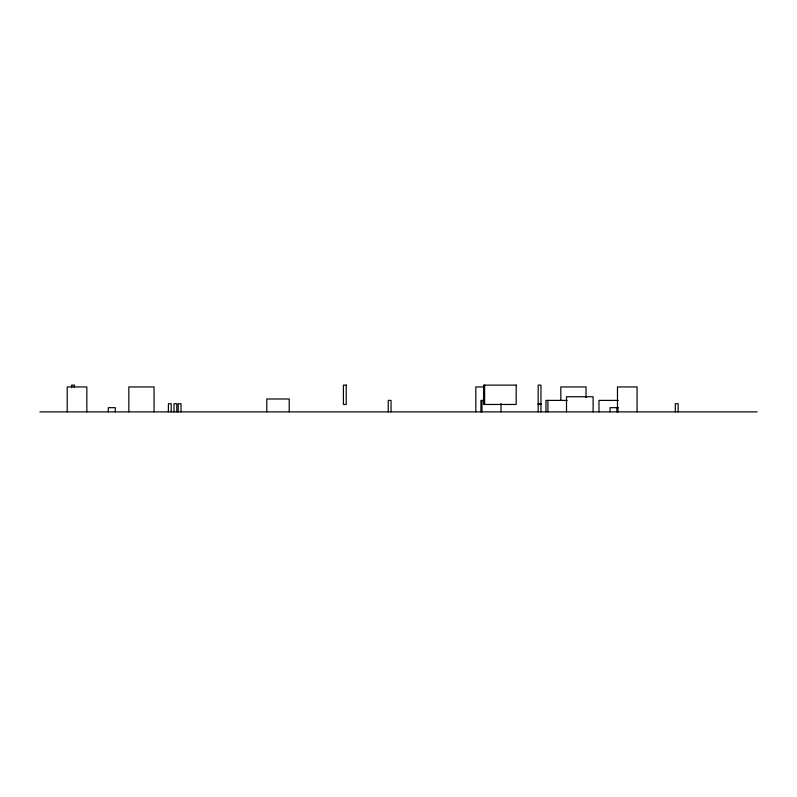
<?xml version="1.0" encoding="UTF-8"?>
<svg xmlns="http://www.w3.org/2000/svg" width="797" height="797" viewBox="0 0 797 797"><rect width="100%" height="100%" fill="white"/><g stroke="black" fill="none" stroke-linecap="round" stroke-linejoin="round"><path stroke-width="1.2" d="M484.227 386.943L475.819 386.943L475.819 411.88M484.506 400.393L480.93 400.393L480.93 411.88M567.155 400.393L545.955 400.393L545.955 411.88M618.233 400.393L598.975 400.393L598.975 411.88M538.164 403.75L540.964 403.75M538.164 404.458L540.964 404.458M618.123 407.675L610.044 407.675L610.044 411.88M39.85 411.88L757.15 411.88M678.137 411.88L678.137 403.75L675.338 403.75L675.338 411.88M637.082 411.88L637.082 386.943L617.476 386.943L617.476 411.88M617.894 407.675L617.894 411.88M617.047 407.675L617.047 411.88M593.117 411.88L593.117 396.747L566.508 396.747L566.508 411.88M586.044 397.633L586.044 386.943L560.829 386.943L560.829 400.004M547.908 400.393L547.908 411.88M540.964 411.88L540.964 385.12L538.164 385.12L538.164 411.88M501.044 403.571L501.014 411.88M484.636 385.12L484.636 404.458M481.946 400.393L481.946 411.88M391.058 411.88L391.058 400.393L388.249 400.393L388.249 411.88M289.221 411.88L289.221 398.988L266.806 398.988L266.806 411.88M181.009 411.88L181.009 403.75L178.199 403.75L178.199 411.88M176.804 411.88L176.804 403.75L173.995 403.75L173.995 411.88M171.196 411.88L171.196 403.75L168.396 403.75L168.396 411.88M154.05 411.88L154.05 386.943L128.835 386.943L128.835 411.88M115.316 411.88L115.316 407.675L108.312 407.675L108.312 411.88M86.833 411.88L86.833 386.943L67.217 386.943L67.217 411.88M74.43 387.541L74.43 385.12L71.63 385.12L71.63 387.541M346.227 385.12L343.417 385.12L343.417 404.458L346.227 404.458L346.227 385.12M516.197 385.12L483.56 385.12L483.56 404.458L516.197 404.458L516.197 385.12"/></g></svg>
